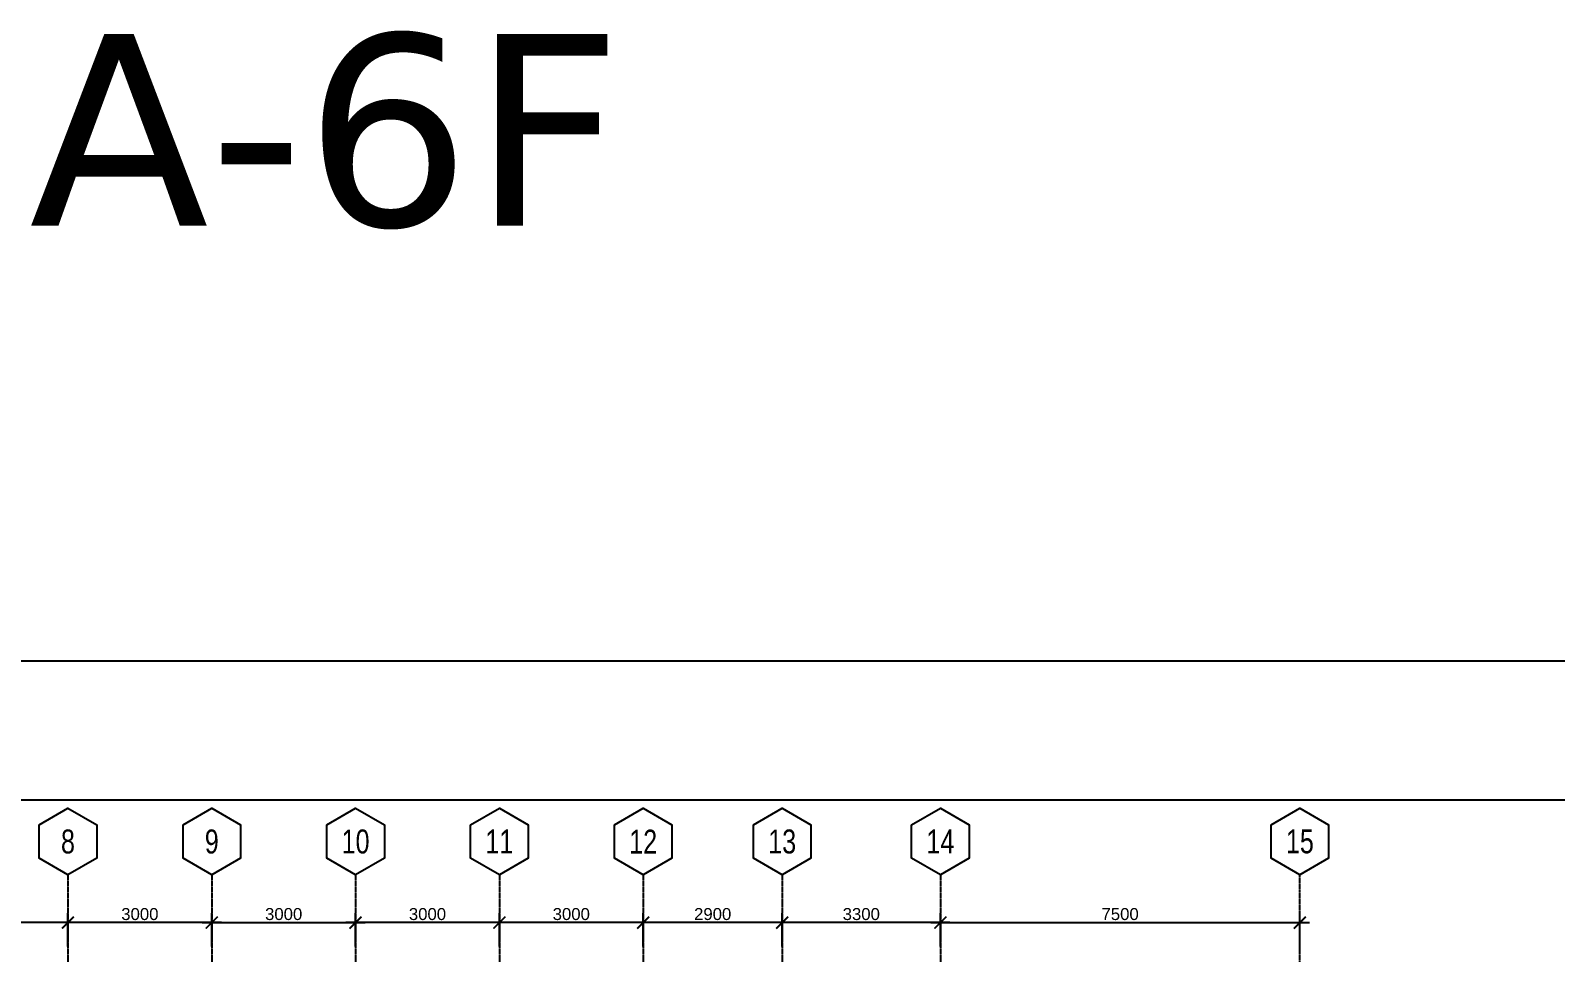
# Model space of a CAD drawing. Header units: inches. Extents: x -189245 to 740841, y -215444 to 469401.
# Drawn here: x 92276 to 124091, y -84505 to -65275 of the extents above; entities that cross this region are included whole.
import ezdxf
from ezdxf.enums import TextEntityAlignment as Align

# ---------------------------------------------------------------- set-up
doc = ezdxf.new("R2010")
doc.units = ezdxf.units.IN
doc.header["$LTSCALE"] = 10
doc.header["$MEASUREMENT"] = 0
doc.linetypes.add('GRID NORMAL$0$GRID BASEMENT$0$GRID GROUND$0$GRID$0$$0$PHANTOM', pattern=[2.5, 1.25, -0.25, 0.25, -0.25, 0.25, -0.25])
doc.linetypes.add('LEOJ', pattern=[0.3, 0.2, -0.1])
for name, color, linetype in [('a-dim', 8, 'Continuous'), ('A-GRID', 8, 'Continuous'), ('TSG- Beam @ 1', 4, 'LEOJ'), ('TSG- plaster', 4, 'Continuous')]:
    doc.layers.add(name, color=color, linetype=linetype)
doc.layers.add('DEFPOINT', color=7, linetype='Continuous', plot=False)
doc.styles.add('GRID NORMAL$0$GRID BASEMENT$0$GRID GROUND$0$GRID$0$Standard', font='ARIAL.TTF')
doc.styles.add('loudet_font200', font='romans.shx')
doc.dimstyles.new('GRID NORMAL$0$GRID BASEMENT$0$GRID GROUND$0$GRID$0$Standard', dxfattribs={"dimtxt": 250, "dimasz": 0.18, "dimexe": 0.18, "dimexo": 0.0625, "dimgap": 50, "dimtad": 1, "dimdec": 0, "dimzin": 0, "dimdsep": 46, "dimtxsty": 'GRID NORMAL$0$GRID BASEMENT$0$GRID GROUND$0$GRID$0$Standard', "dimcen": 0.09, "dimadec": 0, "dimazin": 0, "dimtfac": 1, "dimtdec": 0, "dimtofl": 0, "dimtmove": 0, "dimatfit": 3, "dimfxl": 1, "dimtolj": 1, "dimtzin": 0, "dimarcsym": 0})

# ---------------------------------------------------------------- blocks, each defined once
blk = doc.blocks.new('GRID NORMAL$0$GRID BASEMENT$0$GRID GROUND$0$GRID$0$$0$GRID-V')
at = {"color": 3}
blk.add_lwpolyline([(6, 10.39), (0, 13.86), (-6, 10.39), (-6, 3.46), (0, 0), (6, 3.46)], close=True, dxfattribs=at)
at = {"color": 6, "style": 'GRID NORMAL$0$GRID BASEMENT$0$GRID GROUND$0$GRID$0$Standard', "width": 0.75}
blk.add_attdef('V', text='', height=5, dxfattribs=at).set_placement((0, 6.93), align=Align.MIDDLE)
blk = doc.blocks.new('GRID NORMAL$0$GRID BASEMENT$0$GRID GROUND$0$GRID$0$_ARCHTICK')
at = {"color": 0, "linetype": 'ByBlock', "ltscale": 20, "const_width": 0.15}
blk.add_lwpolyline([(-0.5, -0.5), (0.5, 0.5)], dxfattribs=at)
blk = doc.blocks.new('*D449')
at = {"layer": 'a-dim', "color": 0, "lineweight": -2, "ltscale": 500}
for p, q in [((-50459, -229688), (-54159, -229688)), ((-53959, -230188), (-53959, -229488)), ((-50659, -230188), (-50659, -229488))]:
    blk.add_line(p, q, dxfattribs=at)
at = {"layer": 'Defpoints', "color": 0, "ltscale": 500}
for p in [(-53959, -229688), (-53959, -230188), (-50659, -230188)]:
    blk.add_point(p, dxfattribs=at)
at = {"layer": 'a-dim', "color": 0, "lineweight": -2, "ltscale": 500, "xscale": 250, "yscale": 250, "zscale": 250, "rotation": 180}
blk.add_blockref('GRID NORMAL$0$GRID BASEMENT$0$GRID GROUND$0$GRID$0$_ARCHTICK', (-53959, -229688), dxfattribs=at)
at = {"layer": 'a-dim', "color": 0, "lineweight": -2, "ltscale": 500, "xscale": 250, "yscale": 250, "zscale": 250}
blk.add_blockref('GRID NORMAL$0$GRID BASEMENT$0$GRID GROUND$0$GRID$0$_ARCHTICK', (-50659, -229688), dxfattribs=at)
at = {"layer": 'a-dim', "color": 3, "ltscale": 500, "insert": (-52309, -229511), "char_height": 250, "attachment_point": 5, "style": 'GRID NORMAL$0$GRID BASEMENT$0$GRID GROUND$0$GRID$0$Standard'}
blk.add_mtext('\\A1;3300', dxfattribs=at)
blk = doc.blocks.new('*D450')
at = {"layer": 'a-dim', "color": 0, "lineweight": -2, "ltscale": 500}
for p, q in [((-53759, -229688), (-57059, -229688)), ((-56859, -230188), (-56859, -229488)), ((-53959, -230188), (-53959, -229488))]:
    blk.add_line(p, q, dxfattribs=at)
at = {"layer": 'Defpoints', "color": 0, "ltscale": 500}
for p in [(-56859, -229688), (-56859, -230188), (-53959, -230188)]:
    blk.add_point(p, dxfattribs=at)
at = {"layer": 'a-dim', "color": 0, "lineweight": -2, "ltscale": 500, "xscale": 250, "yscale": 250, "zscale": 250, "rotation": 180}
blk.add_blockref('GRID NORMAL$0$GRID BASEMENT$0$GRID GROUND$0$GRID$0$_ARCHTICK', (-56859, -229688), dxfattribs=at)
at = {"layer": 'a-dim', "color": 0, "lineweight": -2, "ltscale": 500, "xscale": 250, "yscale": 250, "zscale": 250}
blk.add_blockref('GRID NORMAL$0$GRID BASEMENT$0$GRID GROUND$0$GRID$0$_ARCHTICK', (-53959, -229688), dxfattribs=at)
at = {"layer": 'a-dim', "color": 3, "ltscale": 500, "insert": (-55409, -229511), "char_height": 250, "attachment_point": 5, "style": 'GRID NORMAL$0$GRID BASEMENT$0$GRID GROUND$0$GRID$0$Standard'}
blk.add_mtext('\\A1;2900', dxfattribs=at)
blk = doc.blocks.new('*D451')
at = {"layer": 'a-dim', "color": 0, "lineweight": -2, "ltscale": 500}
for p, q in [((-59659, -229688), (-63059, -229688)), ((-62859, -230188), (-62859, -229488)), ((-59859, -230188), (-59859, -229488))]:
    blk.add_line(p, q, dxfattribs=at)
at = {"layer": 'Defpoints', "color": 0, "ltscale": 500}
for p in [(-62859, -229688), (-62859, -230188), (-59859, -230188)]:
    blk.add_point(p, dxfattribs=at)
at = {"layer": 'a-dim', "color": 0, "lineweight": -2, "ltscale": 500, "xscale": 250, "yscale": 250, "zscale": 250, "rotation": 180}
blk.add_blockref('GRID NORMAL$0$GRID BASEMENT$0$GRID GROUND$0$GRID$0$_ARCHTICK', (-62859, -229688), dxfattribs=at)
at = {"layer": 'a-dim', "color": 0, "lineweight": -2, "ltscale": 500, "xscale": 250, "yscale": 250, "zscale": 250}
blk.add_blockref('GRID NORMAL$0$GRID BASEMENT$0$GRID GROUND$0$GRID$0$_ARCHTICK', (-59859, -229688), dxfattribs=at)
at = {"layer": 'a-dim', "color": 3, "ltscale": 500, "insert": (-61359, -229511), "char_height": 250, "attachment_point": 5, "style": 'GRID NORMAL$0$GRID BASEMENT$0$GRID GROUND$0$GRID$0$Standard'}
blk.add_mtext('\\A1;3000', dxfattribs=at)
blk = doc.blocks.new('*D453')
at = {"layer": 'a-dim', "color": 0, "lineweight": -2, "ltscale": 500}
for p, q in [((-56659, -229688), (-60059, -229688)), ((-59859, -230188), (-59859, -229488)), ((-56859, -230188), (-56859, -229488))]:
    blk.add_line(p, q, dxfattribs=at)
at = {"layer": 'Defpoints', "color": 0, "ltscale": 500}
for p in [(-59859, -229688), (-59859, -230188), (-56859, -230188)]:
    blk.add_point(p, dxfattribs=at)
at = {"layer": 'a-dim', "color": 0, "lineweight": -2, "ltscale": 500, "xscale": 250, "yscale": 250, "zscale": 250, "rotation": 180}
blk.add_blockref('GRID NORMAL$0$GRID BASEMENT$0$GRID GROUND$0$GRID$0$_ARCHTICK', (-59859, -229688), dxfattribs=at)
at = {"layer": 'a-dim', "color": 0, "lineweight": -2, "ltscale": 500, "xscale": 250, "yscale": 250, "zscale": 250}
blk.add_blockref('GRID NORMAL$0$GRID BASEMENT$0$GRID GROUND$0$GRID$0$_ARCHTICK', (-56859, -229688), dxfattribs=at)
at = {"layer": 'a-dim', "color": 3, "ltscale": 500, "insert": (-58359, -229511), "char_height": 250, "attachment_point": 5, "style": 'GRID NORMAL$0$GRID BASEMENT$0$GRID GROUND$0$GRID$0$Standard'}
blk.add_mtext('\\A1;3000', dxfattribs=at)
blk = doc.blocks.new('*D454')
at = {"layer": 'a-dim', "color": 0, "lineweight": -2, "ltscale": 500}
for p, q in [((-65659, -229688), (-69059, -229688)), ((-68859, -230188), (-68859, -229488)), ((-65859, -230188), (-65859, -229488))]:
    blk.add_line(p, q, dxfattribs=at)
at = {"layer": 'Defpoints', "color": 0, "ltscale": 500}
for p in [(-68859, -229688), (-68859, -230188), (-65859, -230188)]:
    blk.add_point(p, dxfattribs=at)
at = {"layer": 'a-dim', "color": 0, "lineweight": -2, "ltscale": 500, "xscale": 250, "yscale": 250, "zscale": 250, "rotation": 180}
blk.add_blockref('GRID NORMAL$0$GRID BASEMENT$0$GRID GROUND$0$GRID$0$_ARCHTICK', (-68859, -229688), dxfattribs=at)
at = {"layer": 'a-dim', "color": 0, "lineweight": -2, "ltscale": 500, "xscale": 250, "yscale": 250, "zscale": 250}
blk.add_blockref('GRID NORMAL$0$GRID BASEMENT$0$GRID GROUND$0$GRID$0$_ARCHTICK', (-65859, -229688), dxfattribs=at)
at = {"layer": 'a-dim', "color": 3, "ltscale": 500, "insert": (-67359, -229511), "char_height": 250, "attachment_point": 5, "style": 'GRID NORMAL$0$GRID BASEMENT$0$GRID GROUND$0$GRID$0$Standard'}
blk.add_mtext('\\A1;3000', dxfattribs=at)
blk = doc.blocks.new('*D455')
at = {"layer": 'a-dim', "color": 0, "lineweight": -2, "ltscale": 500}
for p, q in [((-68659, -229688), (-72059, -229688)), ((-71859, -230188), (-71859, -229488)), ((-68859, -230188), (-68859, -229488))]:
    blk.add_line(p, q, dxfattribs=at)
at = {"layer": 'Defpoints', "color": 0, "ltscale": 500}
for p in [(-71859, -229688), (-71859, -230188), (-68859, -230188)]:
    blk.add_point(p, dxfattribs=at)
at = {"layer": 'a-dim', "color": 0, "lineweight": -2, "ltscale": 500, "xscale": 250, "yscale": 250, "zscale": 250, "rotation": 180}
blk.add_blockref('GRID NORMAL$0$GRID BASEMENT$0$GRID GROUND$0$GRID$0$_ARCHTICK', (-71859, -229688), dxfattribs=at)
at = {"layer": 'a-dim', "color": 0, "lineweight": -2, "ltscale": 500, "xscale": 250, "yscale": 250, "zscale": 250}
blk.add_blockref('GRID NORMAL$0$GRID BASEMENT$0$GRID GROUND$0$GRID$0$_ARCHTICK', (-68859, -229688), dxfattribs=at)
at = {"layer": 'a-dim', "color": 3, "ltscale": 500, "insert": (-70359, -229511), "char_height": 250, "attachment_point": 5, "style": 'GRID NORMAL$0$GRID BASEMENT$0$GRID GROUND$0$GRID$0$Standard'}
blk.add_mtext('\\A1;3000', dxfattribs=at)
blk = doc.blocks.new('*D459')
at = {"layer": 'a-dim', "color": 0, "lineweight": -2, "ltscale": 500}
for p, q in [((-66059, -229688), (-62659, -229688)), ((-65859, -230188), (-65859, -229488)), ((-62859, -230188), (-62859, -229488))]:
    blk.add_line(p, q, dxfattribs=at)
at = {"layer": 'Defpoints', "color": 0, "ltscale": 500}
for p in [(-62859, -229688), (-65859, -230188), (-62859, -230188)]:
    blk.add_point(p, dxfattribs=at)
at = {"layer": 'a-dim', "color": 0, "lineweight": -2, "ltscale": 500, "xscale": 250, "yscale": 250, "zscale": 250, "rotation": 180}
blk.add_blockref('GRID NORMAL$0$GRID BASEMENT$0$GRID GROUND$0$GRID$0$_ARCHTICK', (-65859, -229688), dxfattribs=at)
at = {"layer": 'a-dim', "color": 0, "lineweight": -2, "ltscale": 500, "xscale": 250, "yscale": 250, "zscale": 250}
blk.add_blockref('GRID NORMAL$0$GRID BASEMENT$0$GRID GROUND$0$GRID$0$_ARCHTICK', (-62859, -229688), dxfattribs=at)
at = {"layer": 'a-dim', "color": 3, "ltscale": 500, "insert": (-64359, -229511), "char_height": 250, "attachment_point": 5, "style": 'GRID NORMAL$0$GRID BASEMENT$0$GRID GROUND$0$GRID$0$Standard'}
blk.add_mtext('\\A1;3000', dxfattribs=at)
blk = doc.blocks.new('*D460')
at = {"layer": 'a-dim', "color": 0, "lineweight": -2, "ltscale": 500}
for p, q in [((-50859, -229688), (-42959, -229688)), ((-50659, -230188), (-50659, -229488)), ((-43159, -230188), (-43159, -229488))]:
    blk.add_line(p, q, dxfattribs=at)
at = {"layer": 'Defpoints', "color": 0, "ltscale": 500}
for p in [(-43159, -229688), (-50659, -230188), (-43159, -230188)]:
    blk.add_point(p, dxfattribs=at)
at = {"layer": 'a-dim', "color": 0, "lineweight": -2, "ltscale": 500, "xscale": 250, "yscale": 250, "zscale": 250, "rotation": 180}
blk.add_blockref('GRID NORMAL$0$GRID BASEMENT$0$GRID GROUND$0$GRID$0$_ARCHTICK', (-50659, -229688), dxfattribs=at)
at = {"layer": 'a-dim', "color": 0, "lineweight": -2, "ltscale": 500, "xscale": 250, "yscale": 250, "zscale": 250}
blk.add_blockref('GRID NORMAL$0$GRID BASEMENT$0$GRID GROUND$0$GRID$0$_ARCHTICK', (-43159, -229688), dxfattribs=at)
at = {"layer": 'a-dim', "color": 3, "ltscale": 500, "insert": (-46909, -229511), "char_height": 250, "attachment_point": 5, "style": 'GRID NORMAL$0$GRID BASEMENT$0$GRID GROUND$0$GRID$0$Standard'}
blk.add_mtext('\\A1;7500', dxfattribs=at)
blk = doc.blocks.new('grid')
at = {"layer": 'A-GRID', "linetype": 'GRID NORMAL$0$GRID BASEMENT$0$GRID GROUND$0$GRID$0$$0$PHANTOM'}
for p, q in [((-68858.8, -228688.5), (-68858.8, -289256.3)), ((-65858.8, -228688.5), (-65858.8, -289256.3)), ((-62858.8, -228688.5), (-62858.8, -289256.3)), ((-59858.8, -228688.5), (-59858.8, -289256.3)), ((-56858.8, -228688.5), (-56858.8, -289256.3)), ((-53958.8, -228688.5), (-53958.8, -289256.3)), ((-50658.8, -228688.5), (-50658.8, -289256.3)), ((-43158.8, -289256.3), (-43158.8, -228688.5))]:
    blk.add_line(p, q, dxfattribs=at)
at = {"layer": 'A-GRID'}
ref = blk.add_blockref('GRID NORMAL$0$GRID BASEMENT$0$GRID GROUND$0$GRID$0$$0$GRID-V', (-68858.8, -228688.5), dxfattribs=dict(at, xscale=-100, yscale=100, zscale=100))
ref.add_attrib('V', '8', dxfattribs={"layer": '0', "color": 6, "height": 500, "style": 'GRID NORMAL$0$GRID BASEMENT$0$GRID GROUND$0$GRID$0$Standard', "width": 0.75}).set_placement((-68858.8, -227995.7), align=Align.MIDDLE)
ref = blk.add_blockref('GRID NORMAL$0$GRID BASEMENT$0$GRID GROUND$0$GRID$0$$0$GRID-V', (-65858.8, -228688.5), dxfattribs=dict(at, xscale=-100, yscale=100, zscale=100))
ref.add_attrib('V', '9', dxfattribs={"layer": '0', "color": 6, "height": 500, "style": 'GRID NORMAL$0$GRID BASEMENT$0$GRID GROUND$0$GRID$0$Standard', "width": 0.75}).set_placement((-65858.8, -227995.7), align=Align.MIDDLE)
ref = blk.add_blockref('GRID NORMAL$0$GRID BASEMENT$0$GRID GROUND$0$GRID$0$$0$GRID-V', (-62858.8, -228688.5), dxfattribs=dict(at, xscale=-100, yscale=100, zscale=100))
ref.add_attrib('V', '10', dxfattribs={"layer": '0', "color": 6, "height": 500, "style": 'GRID NORMAL$0$GRID BASEMENT$0$GRID GROUND$0$GRID$0$Standard', "width": 0.75}).set_placement((-62858.8, -227995.7), align=Align.MIDDLE)
ref = blk.add_blockref('GRID NORMAL$0$GRID BASEMENT$0$GRID GROUND$0$GRID$0$$0$GRID-V', (-59858.8, -228688.5), dxfattribs=dict(at, xscale=-100, yscale=100, zscale=100))
ref.add_attrib('V', '11', dxfattribs={"layer": '0', "color": 6, "height": 500, "style": 'GRID NORMAL$0$GRID BASEMENT$0$GRID GROUND$0$GRID$0$Standard', "width": 0.75}).set_placement((-59858.8, -227995.7), align=Align.MIDDLE)
ref = blk.add_blockref('GRID NORMAL$0$GRID BASEMENT$0$GRID GROUND$0$GRID$0$$0$GRID-V', (-56858.8, -228688.5), dxfattribs=dict(at, xscale=-100, yscale=100, zscale=100))
ref.add_attrib('V', '12', dxfattribs={"layer": '0', "color": 6, "height": 500, "style": 'GRID NORMAL$0$GRID BASEMENT$0$GRID GROUND$0$GRID$0$Standard', "width": 0.75}).set_placement((-56858.8, -227995.7), align=Align.MIDDLE)
ref = blk.add_blockref('GRID NORMAL$0$GRID BASEMENT$0$GRID GROUND$0$GRID$0$$0$GRID-V', (-53958.8, -228688.5), dxfattribs=dict(at, xscale=-100, yscale=100, zscale=100))
ref.add_attrib('V', '13', dxfattribs={"layer": '0', "color": 6, "height": 500, "style": 'GRID NORMAL$0$GRID BASEMENT$0$GRID GROUND$0$GRID$0$Standard', "width": 0.75}).set_placement((-53958.8, -227995.7), align=Align.MIDDLE)
ref = blk.add_blockref('GRID NORMAL$0$GRID BASEMENT$0$GRID GROUND$0$GRID$0$$0$GRID-V', (-50658.8, -228688.5), dxfattribs=dict(at, xscale=-100, yscale=100, zscale=100))
ref.add_attrib('V', '14', dxfattribs={"layer": '0', "color": 6, "height": 500, "style": 'GRID NORMAL$0$GRID BASEMENT$0$GRID GROUND$0$GRID$0$Standard', "width": 0.75}).set_placement((-50658.8, -227995.7), align=Align.MIDDLE)
ref = blk.add_blockref('GRID NORMAL$0$GRID BASEMENT$0$GRID GROUND$0$GRID$0$$0$GRID-V', (-43158.8, -228688.5), dxfattribs=dict(at, xscale=-100, yscale=100, zscale=100))
ref.add_attrib('V', '15', dxfattribs={"layer": '0', "color": 6, "height": 500, "style": 'GRID NORMAL$0$GRID BASEMENT$0$GRID GROUND$0$GRID$0$Standard', "width": 0.75}).set_placement((-43158.8, -227995.7), align=Align.MIDDLE)
at = {"layer": 'a-dim', "ltscale": 500}
for base, p1, p2, override, picture, middle in [((-71858.8, -229688.5), (-68858.8, -230188.4), (-71858.8, -230188.4), {"dimasz": 250, "dimexe": 200, "dimblk1": 'GRID NORMAL$0$GRID BASEMENT$0$GRID GROUND$0$GRID$0$_ARCHTICK', "dimblk2": 'GRID NORMAL$0$GRID BASEMENT$0$GRID GROUND$0$GRID$0$_ARCHTICK', "dimsah": 1, "dimdle": 200, "dimclrt": 3}, '*D455', (-70358.8, -229510.8)), ((-68858.8, -229688.5), (-65858.8, -230188.5), (-68858.8, -230188.4), {"dimasz": 250, "dimexe": 200, "dimblk1": 'GRID NORMAL$0$GRID BASEMENT$0$GRID GROUND$0$GRID$0$_ARCHTICK', "dimblk2": 'GRID NORMAL$0$GRID BASEMENT$0$GRID GROUND$0$GRID$0$_ARCHTICK', "dimsah": 1, "dimdle": 200, "dimclrt": 3}, '*D454', (-67358.8, -229510.8)), ((-62858.8, -229688.5), (-65858.8, -230188.5), (-62858.8, -230188.4), {"dimasz": 250, "dimexe": 200, "dimblk1": 'GRID NORMAL$0$GRID BASEMENT$0$GRID GROUND$0$GRID$0$_ARCHTICK', "dimblk2": 'GRID NORMAL$0$GRID BASEMENT$0$GRID GROUND$0$GRID$0$_ARCHTICK', "dimsah": 1, "dimdle": 200, "dimclrt": 3}, '*D459', (-64358.8, -229510.8)), ((-62858.8, -229688.5), (-59858.8, -230188.5), (-62858.8, -230188.5), {"dimasz": 250, "dimexe": 200, "dimblk1": 'GRID NORMAL$0$GRID BASEMENT$0$GRID GROUND$0$GRID$0$_ARCHTICK', "dimblk2": 'GRID NORMAL$0$GRID BASEMENT$0$GRID GROUND$0$GRID$0$_ARCHTICK', "dimsah": 1, "dimdle": 200, "dimclrt": 3}, '*D451', (-61358.8, -229510.8)), ((-59858.8, -229688.5), (-56858.8, -230188.5), (-59858.8, -230188.5), {"dimasz": 250, "dimexe": 200, "dimblk1": 'GRID NORMAL$0$GRID BASEMENT$0$GRID GROUND$0$GRID$0$_ARCHTICK', "dimblk2": 'GRID NORMAL$0$GRID BASEMENT$0$GRID GROUND$0$GRID$0$_ARCHTICK', "dimsah": 1, "dimdle": 200, "dimclrt": 3}, '*D453', (-58358.8, -229510.8)), ((-56858.8, -229688.5), (-53958.8, -230188.5), (-56858.8, -230188.5), {"dimasz": 250, "dimexe": 200, "dimblk1": 'GRID NORMAL$0$GRID BASEMENT$0$GRID GROUND$0$GRID$0$_ARCHTICK', "dimblk2": 'GRID NORMAL$0$GRID BASEMENT$0$GRID GROUND$0$GRID$0$_ARCHTICK', "dimsah": 1, "dimdle": 200, "dimclrt": 3}, '*D450', (-55408.8, -229510.9)), ((-53958.8, -229688.5), (-50658.8, -230188.5), (-53958.8, -230188.5), {"dimasz": 250, "dimexe": 200, "dimdec": 0, "dimblk1": 'GRID NORMAL$0$GRID BASEMENT$0$GRID GROUND$0$GRID$0$_ARCHTICK', "dimblk2": 'GRID NORMAL$0$GRID BASEMENT$0$GRID GROUND$0$GRID$0$_ARCHTICK', "dimsah": 1, "dimdle": 200, "dimclrt": 3}, '*D449', (-52308.8, -229510.8)), ((-43158.8, -229688.5), (-50658.8, -230188.5), (-43158.8, -230188.4), {"dimasz": 250, "dimexe": 200, "dimblk1": 'GRID NORMAL$0$GRID BASEMENT$0$GRID GROUND$0$GRID$0$_ARCHTICK', "dimblk2": 'GRID NORMAL$0$GRID BASEMENT$0$GRID GROUND$0$GRID$0$_ARCHTICK', "dimsah": 1, "dimdle": 200, "dimclrt": 3}, '*D460', (-46908.8, -229510.9))]:
    dim = blk.add_linear_dim(base=base, p1=p1, p2=p2, angle=180, dimstyle='GRID NORMAL$0$GRID BASEMENT$0$GRID GROUND$0$GRID$0$Standard', override=override, dxfattribs=at)
    dim.commit()
    dim.dimension.update_dxf_attribs({"geometry": picture, "text_midpoint": middle})

msp = doc.modelspace()

# ---------------------------------------------------------------- linework, layer by layer
at = {"layer": 'DEFPOINT', "color": 2}
msp.add_lwpolyline([(40754.93173, -152678.22268), (145754.93173, -152678.22268), (145754.93173, -78428.22268), (40754.93173, -78428.22268)], close=True, dxfattribs=at)
at = {"layer": 'DEFPOINT', "color": 5}
msp.add_lwpolyline([(46847.93173, -149778.22268), (142047.93173, -149778.22268), (142047.93173, -81328.22268), (46847.93173, -81328.22268)], close=True, dxfattribs=at)

# ---------------------------------------------------------------- block references
at = {"layer": 'TSG- plaster'}
msp.add_blockref('grid', (161916.94016, 145805.75787), dxfattribs=at)

# ---------------------------------------------------------------- texts
at = {"layer": 'TSG- Beam @ 1', "linetype": 'Continuous', "insert": (98436.23225, -67386.31025), "char_height": 4000, "attachment_point": 5, "style": 'loudet_font200'}
msp.add_mtext('{\\fVerdana|b0|i0|c0|p34;A-6F}', dxfattribs=at)

doc.saveas('drawing.dxf')
